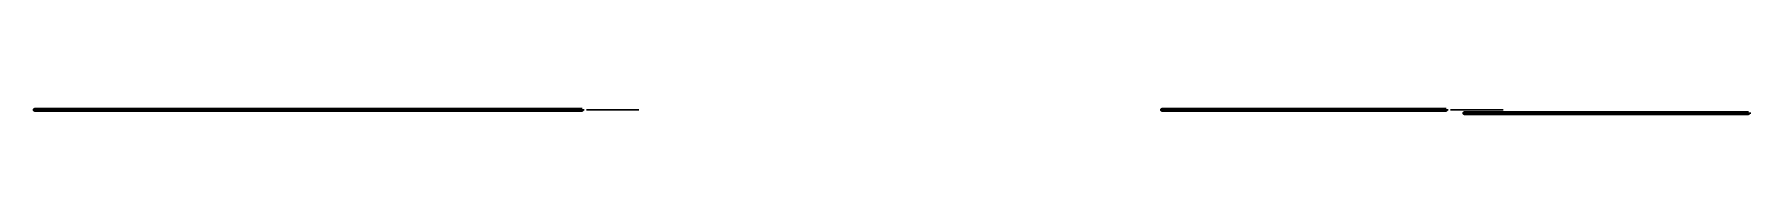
# Model space of a CAD drawing. Header units: millimetres. Extents: x 26311 to 27454, y 24309 to 25519.
# Drawn here: x 26560 to 26878.1, y 24846.3 to 24846.9 of the extents above; entities that cross this region are included whole.
import ezdxf

# ---------------------------------------------------------------- set-up
doc = ezdxf.new("R2010")
doc.units = ezdxf.units.MM
doc.layers.add('17', color=250, linetype='Continuous')

msp = doc.modelspace()

# ---------------------------------------------------------------- linework, layer by layer
at = {"layer": '17', "lineweight": 70, "extrusion": (1.22465e-16, 1, 6.12323e-17)}
for points, elevation in [([(-26612.76, -16638.38), (-26560.02, -16638.38), (-26560.02, -16549.63), (-26612.76, -16549.63), (-26612.76, -16638.38)], 24846.95), ([(-26661.55, -15707.32), (-26608.81, -15707.32), (-26608.81, -15618.58), (-26661.55, -15618.58), (-26661.55, -15707.32)], 24846.95), ([(-26821.72, -16718.59), (-26768.98, -16718.59), (-26768.98, -16629.84), (-26821.72, -16629.84), (-26821.72, -16718.59)], 24846.95), ([(-26877.76, -15649.39), (-26825.02, -15649.39), (-26825.02, -15560.64), (-26877.76, -15560.64), (-26877.76, -15649.39)], 24846.28)]:
    msp.add_lwpolyline(points, close=True, dxfattribs=dict(at, elevation=elevation))
at = {"layer": '17', "lineweight": 18, "extrusion": (1.22465e-16, 1, 6.12323e-17)}
for centre in [(26564.93, 24846.95, -16593.67), (26613.73, 24846.95, -15662.61), (26773.9, 24846.95, -16673.88), (26829.93, 24846.28, -15604.68)]:
    msp.add_ellipse(centre, major_axis=(0, 0, 3.05), ratio=1, dxfattribs=at)
at = {"layer": '17'}
for points, knots in [([(26560.02, 24846.95, -16598.79), (26560.02, 24846.95, -16598.79), (26560.02, 24846.95, -16598.79), (26560.02, 24846.95, -16549.63), (26560.02, 24846.95, -16549.63)], [0.3, 0.3, 0.3, 0.3, 0.3, 0.4, 0.4, 0.4, 0.4]), ([(26608.82, 24846.95, -15667.74), (26608.82, 24846.95, -15667.74), (26608.82, 24846.95, -15667.74), (26608.82, 24846.95, -15618.58), (26608.82, 24846.95, -15618.58)], [0.3, 0.3, 0.3, 0.3, 0.3, 0.4, 0.4, 0.4, 0.4]), ([(26612.76, 24846.95, -16549.63), (26612.76, 24846.95, -16549.63), (26612.76, 24846.95, -16549.63), (26612.76, 24846.95, -16598.79), (26612.76, 24846.95, -16598.79)], [0.1, 0.1, 0.1, 0.1, 0.1, 0.2, 0.2, 0.2, 0.2]), ([(26661.55, 24846.95, -15618.58), (26661.55, 24846.95, -15618.58), (26661.55, 24846.95, -15618.58), (26661.55, 24846.95, -15667.74), (26661.55, 24846.95, -15667.74)], [0.1, 0.1, 0.1, 0.1, 0.1, 0.2, 0.2, 0.2, 0.2]), ([(26768.99, 24846.95, -16679.01), (26768.99, 24846.95, -16679.01), (26768.99, 24846.95, -16679.01), (26768.99, 24846.95, -16629.84), (26768.99, 24846.95, -16629.84)], [0.3, 0.3, 0.3, 0.3, 0.3, 0.4, 0.4, 0.4, 0.4]), ([(26821.72, 24846.95, -16629.84), (26821.72, 24846.95, -16629.84), (26821.72, 24846.95, -16629.84), (26821.72, 24846.95, -16679.01), (26821.72, 24846.95, -16679.01)], [0.1, 0.1, 0.1, 0.1, 0.1, 0.2, 0.2, 0.2, 0.2]), ([(26825.02, 24846.28, -15609.81), (26825.02, 24846.28, -15609.81), (26825.02, 24846.28, -15609.81), (26825.02, 24846.28, -15560.64), (26825.02, 24846.28, -15560.64)], [0.3, 0.3, 0.3, 0.3, 0.3, 0.4, 0.4, 0.4, 0.4]), ([(26877.76, 24846.28, -15560.64), (26877.76, 24846.28, -15560.64), (26877.76, 24846.28, -15560.64), (26877.76, 24846.28, -15609.81), (26877.76, 24846.28, -15609.81)], [0.1, 0.1, 0.1, 0.1, 0.1, 0.2, 0.2, 0.2, 0.2])]:
    msp.add_open_spline(points, degree=3, knots=knots, dxfattribs=at)
at = {"layer": '17', "lineweight": 9}
for points, knots in [([(26560.02, 24846.95, -16598.79), (26560.02, 24846.95, -16598.79), (26560.02, 24846.95, -16598.79), (26560.02, 24846.95, -16549.63), (26560.02, 24846.95, -16549.63)], [0.3, 0.3, 0.3, 0.3, 0.3, 0.4, 0.4, 0.4, 0.4]), ([(26608.82, 24846.95, -15667.74), (26608.82, 24846.95, -15667.74), (26608.82, 24846.95, -15667.74), (26608.82, 24846.95, -15618.58), (26608.82, 24846.95, -15618.58)], [0.3, 0.3, 0.3, 0.3, 0.3, 0.4, 0.4, 0.4, 0.4]), ([(26612.76, 24846.95, -16549.63), (26612.76, 24846.95, -16549.63), (26612.76, 24846.95, -16549.63), (26612.76, 24846.95, -16598.79), (26612.76, 24846.95, -16598.79)], [0.1, 0.1, 0.1, 0.1, 0.1, 0.2, 0.2, 0.2, 0.2]), ([(26661.55, 24846.95, -15618.58), (26661.55, 24846.95, -15618.58), (26661.55, 24846.95, -15618.58), (26661.55, 24846.95, -15667.74), (26661.55, 24846.95, -15667.74)], [0.1, 0.1, 0.1, 0.1, 0.1, 0.2, 0.2, 0.2, 0.2]), ([(26768.99, 24846.95, -16679.01), (26768.99, 24846.95, -16679.01), (26768.99, 24846.95, -16679.01), (26768.99, 24846.95, -16629.84), (26768.99, 24846.95, -16629.84)], [0.3, 0.3, 0.3, 0.3, 0.3, 0.4, 0.4, 0.4, 0.4]), ([(26821.72, 24846.95, -16629.84), (26821.72, 24846.95, -16629.84), (26821.72, 24846.95, -16629.84), (26821.72, 24846.95, -16679.01), (26821.72, 24846.95, -16679.01)], [0.1, 0.1, 0.1, 0.1, 0.1, 0.2, 0.2, 0.2, 0.2]), ([(26825.02, 24846.28, -15609.81), (26825.02, 24846.28, -15609.81), (26825.02, 24846.28, -15609.81), (26825.02, 24846.28, -15560.64), (26825.02, 24846.28, -15560.64)], [0.3, 0.3, 0.3, 0.3, 0.3, 0.4, 0.4, 0.4, 0.4]), ([(26877.76, 24846.28, -15560.64), (26877.76, 24846.28, -15560.64), (26877.76, 24846.28, -15560.64), (26877.76, 24846.28, -15609.81), (26877.76, 24846.28, -15609.81)], [0.1, 0.1, 0.1, 0.1, 0.1, 0.2, 0.2, 0.2, 0.2])]:
    msp.add_open_spline(points, degree=3, knots=knots, dxfattribs=at)
at = {"layer": '17', "lineweight": 18}
for points in [[(26603.41, 24846.95, -16625.41), (26603.41, 24846.95, -16625.41), (26608.27, 24846.95, -16626.28), (26608.27, 24846.95, -16626.28), (26608.27, 24846.95, -16626.28), (26608.27, 24846.95, -16626.28), (26613.14, 24846.95, -16627.15), (26613.14, 24846.95, -16627.15), (26613.14, 24846.95, -16627.15), (26613.14, 24846.95, -16627.15), (26613.14, 24846.95, -16625.41), (26613.14, 24846.95, -16625.41), (26613.14, 24846.95, -16625.41), (26613.14, 24846.95, -16625.41), (26613.14, 24846.95, -16623.67), (26613.14, 24846.95, -16623.67), (26613.14, 24846.95, -16623.67), (26613.14, 24846.95, -16623.67), (26608.27, 24846.95, -16624.54), (26608.27, 24846.95, -16624.54), (26608.27, 24846.95, -16624.54), (26608.27, 24846.95, -16624.54), (26603.41, 24846.95, -16625.41), (26603.41, 24846.95, -16625.41)], [(26603.41, 24846.95, -16562.6), (26603.41, 24846.95, -16562.6), (26608.27, 24846.95, -16563.47), (26608.27, 24846.95, -16563.47), (26608.27, 24846.95, -16563.47), (26608.27, 24846.95, -16563.47), (26613.14, 24846.95, -16564.33), (26613.14, 24846.95, -16564.33), (26613.14, 24846.95, -16564.33), (26613.14, 24846.95, -16564.33), (26613.14, 24846.95, -16562.6), (26613.14, 24846.95, -16562.6), (26613.14, 24846.95, -16562.6), (26613.14, 24846.95, -16562.6), (26613.14, 24846.95, -16560.86), (26613.14, 24846.95, -16560.86), (26613.14, 24846.95, -16560.86), (26613.14, 24846.95, -16560.86), (26608.27, 24846.95, -16561.73), (26608.27, 24846.95, -16561.73), (26608.27, 24846.95, -16561.73), (26608.27, 24846.95, -16561.73), (26603.41, 24846.95, -16562.6), (26603.41, 24846.95, -16562.6)], [(26623.3, 24846.95, -16625.41), (26623.3, 24846.95, -16625.41), (26618.43, 24846.95, -16626.28), (26618.43, 24846.95, -16626.28), (26618.43, 24846.95, -16626.28), (26618.43, 24846.95, -16626.28), (26613.57, 24846.95, -16627.15), (26613.57, 24846.95, -16627.15), (26613.57, 24846.95, -16627.15), (26613.57, 24846.95, -16627.15), (26613.57, 24846.95, -16625.41), (26613.57, 24846.95, -16625.41), (26613.57, 24846.95, -16625.41), (26613.57, 24846.95, -16625.41), (26613.57, 24846.95, -16623.67), (26613.57, 24846.95, -16623.67), (26613.57, 24846.95, -16623.67), (26613.57, 24846.95, -16623.67), (26618.43, 24846.95, -16624.54), (26618.43, 24846.95, -16624.54), (26618.43, 24846.95, -16624.54), (26618.43, 24846.95, -16624.54), (26623.3, 24846.95, -16625.41), (26623.3, 24846.95, -16625.41)], [(26623.3, 24846.95, -16562.6), (26623.3, 24846.95, -16562.6), (26618.43, 24846.95, -16563.47), (26618.43, 24846.95, -16563.47), (26618.43, 24846.95, -16563.47), (26618.43, 24846.95, -16563.47), (26613.57, 24846.95, -16564.33), (26613.57, 24846.95, -16564.33), (26613.57, 24846.95, -16564.33), (26613.57, 24846.95, -16564.33), (26613.57, 24846.95, -16562.6), (26613.57, 24846.95, -16562.6), (26613.57, 24846.95, -16562.6), (26613.57, 24846.95, -16562.6), (26613.57, 24846.95, -16560.86), (26613.57, 24846.95, -16560.86), (26613.57, 24846.95, -16560.86), (26613.57, 24846.95, -16560.86), (26618.43, 24846.95, -16561.73), (26618.43, 24846.95, -16561.73), (26618.43, 24846.95, -16561.73), (26618.43, 24846.95, -16561.73), (26623.3, 24846.95, -16562.6), (26623.3, 24846.95, -16562.6)], [(26652.2, 24846.95, -15694.35), (26652.2, 24846.95, -15694.35), (26657.07, 24846.95, -15695.22), (26657.07, 24846.95, -15695.22), (26657.07, 24846.95, -15695.22), (26657.07, 24846.95, -15695.22), (26661.93, 24846.95, -15696.09), (26661.93, 24846.95, -15696.09), (26661.93, 24846.95, -15696.09), (26661.93, 24846.95, -15696.09), (26661.93, 24846.95, -15694.35), (26661.93, 24846.95, -15694.35), (26661.93, 24846.95, -15694.35), (26661.93, 24846.95, -15694.35), (26661.93, 24846.95, -15692.62), (26661.93, 24846.95, -15692.62), (26661.93, 24846.95, -15692.62), (26661.93, 24846.95, -15692.62), (26657.07, 24846.95, -15693.49), (26657.07, 24846.95, -15693.49), (26657.07, 24846.95, -15693.49), (26657.07, 24846.95, -15693.49), (26652.2, 24846.95, -15694.35), (26652.2, 24846.95, -15694.35)], [(26652.2, 24846.95, -15631.54), (26652.2, 24846.95, -15631.54), (26657.07, 24846.95, -15632.41), (26657.07, 24846.95, -15632.41), (26657.07, 24846.95, -15632.41), (26657.07, 24846.95, -15632.41), (26661.93, 24846.95, -15633.28), (26661.93, 24846.95, -15633.28), (26661.93, 24846.95, -15633.28), (26661.93, 24846.95, -15633.28), (26661.93, 24846.95, -15631.54), (26661.93, 24846.95, -15631.54), (26661.93, 24846.95, -15631.54), (26661.93, 24846.95, -15631.54), (26661.93, 24846.95, -15629.81), (26661.93, 24846.95, -15629.81), (26661.93, 24846.95, -15629.81), (26661.93, 24846.95, -15629.81), (26657.07, 24846.95, -15630.67), (26657.07, 24846.95, -15630.67), (26657.07, 24846.95, -15630.67), (26657.07, 24846.95, -15630.67), (26652.2, 24846.95, -15631.54), (26652.2, 24846.95, -15631.54)], [(26672.09, 24846.95, -15694.35), (26672.09, 24846.95, -15694.35), (26667.23, 24846.95, -15695.22), (26667.23, 24846.95, -15695.22), (26667.23, 24846.95, -15695.22), (26667.23, 24846.95, -15695.22), (26662.36, 24846.95, -15696.09), (26662.36, 24846.95, -15696.09), (26662.36, 24846.95, -15696.09), (26662.36, 24846.95, -15696.09), (26662.36, 24846.95, -15694.35), (26662.36, 24846.95, -15694.35), (26662.36, 24846.95, -15694.35), (26662.36, 24846.95, -15694.35), (26662.36, 24846.95, -15692.62), (26662.36, 24846.95, -15692.62), (26662.36, 24846.95, -15692.62), (26662.36, 24846.95, -15692.62), (26667.23, 24846.95, -15693.49), (26667.23, 24846.95, -15693.49), (26667.23, 24846.95, -15693.49), (26667.23, 24846.95, -15693.49), (26672.09, 24846.95, -15694.35), (26672.09, 24846.95, -15694.35)], [(26672.09, 24846.95, -15631.54), (26672.09, 24846.95, -15631.54), (26667.23, 24846.95, -15632.41), (26667.23, 24846.95, -15632.41), (26667.23, 24846.95, -15632.41), (26667.23, 24846.95, -15632.41), (26662.36, 24846.95, -15633.28), (26662.36, 24846.95, -15633.28), (26662.36, 24846.95, -15633.28), (26662.36, 24846.95, -15633.28), (26662.36, 24846.95, -15631.54), (26662.36, 24846.95, -15631.54), (26662.36, 24846.95, -15631.54), (26662.36, 24846.95, -15631.54), (26662.36, 24846.95, -15629.81), (26662.36, 24846.95, -15629.81), (26662.36, 24846.95, -15629.81), (26662.36, 24846.95, -15629.81), (26667.23, 24846.95, -15630.67), (26667.23, 24846.95, -15630.67), (26667.23, 24846.95, -15630.67), (26667.23, 24846.95, -15630.67), (26672.09, 24846.95, -15631.54), (26672.09, 24846.95, -15631.54)], [(26812.37, 24846.95, -16705.62), (26812.37, 24846.95, -16705.62), (26817.24, 24846.95, -16706.49), (26817.24, 24846.95, -16706.49), (26817.24, 24846.95, -16706.49), (26817.24, 24846.95, -16706.49), (26822.1, 24846.95, -16707.36), (26822.1, 24846.95, -16707.36), (26822.1, 24846.95, -16707.36), (26822.1, 24846.95, -16707.36), (26822.1, 24846.95, -16705.62), (26822.1, 24846.95, -16705.62), (26822.1, 24846.95, -16705.62), (26822.1, 24846.95, -16705.62), (26822.1, 24846.95, -16703.89), (26822.1, 24846.95, -16703.89), (26822.1, 24846.95, -16703.89), (26822.1, 24846.95, -16703.89), (26817.24, 24846.95, -16704.76), (26817.24, 24846.95, -16704.76), (26817.24, 24846.95, -16704.76), (26817.24, 24846.95, -16704.76), (26812.37, 24846.95, -16705.62), (26812.37, 24846.95, -16705.62)], [(26812.37, 24846.95, -16642.81), (26812.37, 24846.95, -16642.81), (26817.24, 24846.95, -16643.68), (26817.24, 24846.95, -16643.68), (26817.24, 24846.95, -16643.68), (26817.24, 24846.95, -16643.68), (26822.1, 24846.95, -16644.55), (26822.1, 24846.95, -16644.55), (26822.1, 24846.95, -16644.55), (26822.1, 24846.95, -16644.55), (26822.1, 24846.95, -16642.81), (26822.1, 24846.95, -16642.81), (26822.1, 24846.95, -16642.81), (26822.1, 24846.95, -16642.81), (26822.1, 24846.95, -16641.08), (26822.1, 24846.95, -16641.08), (26822.1, 24846.95, -16641.08), (26822.1, 24846.95, -16641.08), (26817.24, 24846.95, -16641.94), (26817.24, 24846.95, -16641.94), (26817.24, 24846.95, -16641.94), (26817.24, 24846.95, -16641.94), (26812.37, 24846.95, -16642.81), (26812.37, 24846.95, -16642.81)], [(26832.26, 24846.95, -16705.62), (26832.26, 24846.95, -16705.62), (26827.4, 24846.95, -16706.49), (26827.4, 24846.95, -16706.49), (26827.4, 24846.95, -16706.49), (26827.4, 24846.95, -16706.49), (26822.53, 24846.95, -16707.36), (26822.53, 24846.95, -16707.36), (26822.53, 24846.95, -16707.36), (26822.53, 24846.95, -16707.36), (26822.53, 24846.95, -16705.62), (26822.53, 24846.95, -16705.62), (26822.53, 24846.95, -16705.62), (26822.53, 24846.95, -16705.62), (26822.53, 24846.95, -16703.89), (26822.53, 24846.95, -16703.89), (26822.53, 24846.95, -16703.89), (26822.53, 24846.95, -16703.89), (26827.4, 24846.95, -16704.76), (26827.4, 24846.95, -16704.76), (26827.4, 24846.95, -16704.76), (26827.4, 24846.95, -16704.76), (26832.26, 24846.95, -16705.62), (26832.26, 24846.95, -16705.62)], [(26832.26, 24846.95, -16642.81), (26832.26, 24846.95, -16642.81), (26827.4, 24846.95, -16643.68), (26827.4, 24846.95, -16643.68), (26827.4, 24846.95, -16643.68), (26827.4, 24846.95, -16643.68), (26822.53, 24846.95, -16644.55), (26822.53, 24846.95, -16644.55), (26822.53, 24846.95, -16644.55), (26822.53, 24846.95, -16644.55), (26822.53, 24846.95, -16642.81), (26822.53, 24846.95, -16642.81), (26822.53, 24846.95, -16642.81), (26822.53, 24846.95, -16642.81), (26822.53, 24846.95, -16641.08), (26822.53, 24846.95, -16641.08), (26822.53, 24846.95, -16641.08), (26822.53, 24846.95, -16641.08), (26827.4, 24846.95, -16641.94), (26827.4, 24846.95, -16641.94), (26827.4, 24846.95, -16641.94), (26827.4, 24846.95, -16641.94), (26832.26, 24846.95, -16642.81), (26832.26, 24846.95, -16642.81)], [(26868.41, 24846.28, -15636.42), (26868.41, 24846.28, -15636.42), (26873.28, 24846.28, -15637.29), (26873.28, 24846.28, -15637.29), (26873.28, 24846.28, -15637.29), (26873.28, 24846.28, -15637.29), (26878.14, 24846.28, -15638.16), (26878.14, 24846.28, -15638.16), (26878.14, 24846.28, -15638.16), (26878.14, 24846.28, -15638.16), (26878.14, 24846.28, -15636.42), (26878.14, 24846.28, -15636.42), (26878.14, 24846.28, -15636.42), (26878.14, 24846.28, -15636.42), (26878.14, 24846.28, -15634.69), (26878.14, 24846.28, -15634.69), (26878.14, 24846.28, -15634.69), (26878.14, 24846.28, -15634.69), (26873.28, 24846.28, -15635.55), (26873.28, 24846.28, -15635.55), (26873.28, 24846.28, -15635.55), (26873.28, 24846.28, -15635.55), (26868.41, 24846.28, -15636.42), (26868.41, 24846.28, -15636.42)], [(26868.41, 24846.28, -15573.61), (26868.41, 24846.28, -15573.61), (26873.28, 24846.28, -15574.48), (26873.28, 24846.28, -15574.48), (26873.28, 24846.28, -15574.48), (26873.28, 24846.28, -15574.48), (26878.14, 24846.28, -15575.35), (26878.14, 24846.28, -15575.35), (26878.14, 24846.28, -15575.35), (26878.14, 24846.28, -15575.35), (26878.14, 24846.28, -15573.61), (26878.14, 24846.28, -15573.61), (26878.14, 24846.28, -15573.61), (26878.14, 24846.28, -15573.61), (26878.14, 24846.28, -15571.87), (26878.14, 24846.28, -15571.87), (26878.14, 24846.28, -15571.87), (26878.14, 24846.28, -15571.87), (26873.28, 24846.28, -15572.74), (26873.28, 24846.28, -15572.74), (26873.28, 24846.28, -15572.74), (26873.28, 24846.28, -15572.74), (26868.41, 24846.28, -15573.61), (26868.41, 24846.28, -15573.61)]]:
    msp.add_open_spline(points, degree=3, knots=[0, 0, 0, 0, 0.2857143, 0.2857143, 0.2857143, 0.2857143, 0.4285714, 0.4285714, 0.4285714, 0.4285714, 0.5714286, 0.5714286, 0.5714286, 0.5714286, 0.7142857, 0.7142857, 0.7142857, 0.7142857, 0.8571428, 0.8571429, 0.8571429, 0.8571429, 1, 1, 1, 1], dxfattribs=at)

doc.saveas('drawing.dxf')
